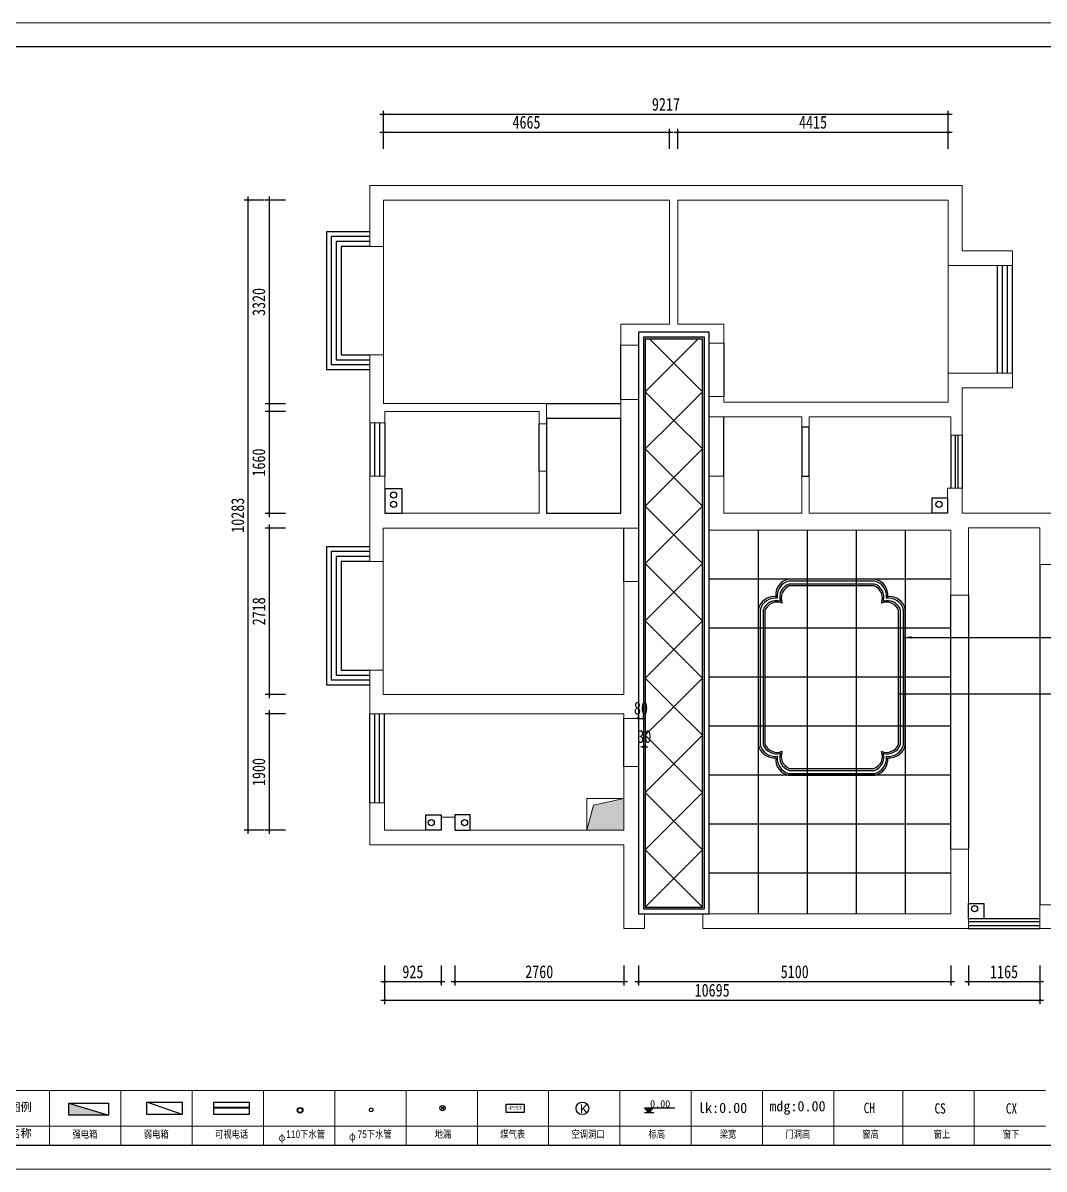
# Model space of a CAD drawing. Header units: millimetres. Extents: x 757294 to 891425, y -262592 to 287632.
# Drawn here: x 866395 to 883063, y -216741 to -198033 of the extents above; entities that cross this region are included whole.
import ezdxf

# ---------------------------------------------------------------- set-up
doc = ezdxf.new("R2010")
doc.units = ezdxf.units.MM
doc.header["$LTSCALE"] = 4
doc.layers.add('06-墙线', color=7, linetype='Continuous', lineweight=25)
doc.layers.add('家具外轮廓线', color=3, linetype='Continuous', lineweight=15)
for name, color, linetype in [('t', 3, 'Continuous'), ('T-MS-图框', 8, 'Continuous'), ('管道 灯具 开关 电线', 1, 'Continuous')]:
    doc.layers.add(name, color=color, linetype=linetype)
doc.styles.add('-宋体', font='', dxfattribs={"width": 0.8})
doc.styles.add('-黑体', font='simhei.ttf', dxfattribs={"width": 0.8})
doc.styles.add('300', font='', dxfattribs={"height": 300})
doc.styles.add('st', font='simhei.ttf', dxfattribs={"width": 0.8})
doc.styles.get("Standard").update_dxf_attribs({"font": 'txt', "bigfont": 'gbcbig.shx'})
doc.styles.add('锦华 字体', font='')
doc.styles.get('-宋体').set_extended_font_data('仿宋_GB2312')
doc.styles.get('300').set_extended_font_data('SimSun')
doc.styles.get('锦华 字体').set_extended_font_data('NSimSun')
doc.dimstyles.new('标注60', dxfattribs={"dimscale": 60, "dimtxt": 1.5, "dimasz": 1, "dimexe": 1, "dimexo": 3, "dimgap": 1, "dimtad": 1, "dimdec": 0, "dimdsep": 46, "dimtxsty": 'st', "dimcen": 2.5, "dimdle": 1, "dimclrd": 1, "dimclre": 1, "dimclrt": 3, "dimadec": 0, "dimazin": 0, "dimtfac": 1, "dimtdec": 0, "dimtix": 1, "dimtmove": 2, "dimatfit": 3, "dimfxl": 1, "dimtolj": 1, "dimtzin": 0, "dimarcsym": 0})
doc.dimstyles.new('立面尺寸标注', dxfattribs={"dimscale": 60, "dimtxt": 3.5, "dimasz": 0.7, "dimexe": 1, "dimexo": 0.5, "dimgap": 1, "dimtad": 1, "dimdec": 0, "dimdsep": 46, "dimtxsty": '-黑体', "dimblk": 'ARCHTICK', "dimcen": 2.5, "dimdle": 1, "dimclrd": 1, "dimclre": 1, "dimclrt": 3, "dimadec": 0, "dimazin": 0, "dimtfac": 1, "dimtdec": 0, "dimtix": 1, "dimtmove": 2, "dimatfit": 3, "dimfxl": 4.5, "dimfxlon": 1, "dimtolj": 1, "dimtzin": 0, "dimarcsym": 0})

# ---------------------------------------------------------------- blocks, each defined once
blk = doc.blocks.new('asdasda')
at = {"color": 1}
for p, q in [((171725, 19519), (205919, 19519)), ((205919, -4802), (171725, -4802))]:
    blk.add_line(p, q, dxfattribs=at)
at = {"layer": 'T-MS-图框', "color": 1}
blk.add_lwpolyline([(172725, 19019), (204919, 19019), (204919, -4302), (172725, -4302)], close=True, dxfattribs=at)
blk = doc.blocks.new('新123')
at = {"layer": '管道 灯具 开关 电线'}
blk.add_hatch(color=1, dxfattribs=at).paths.add_polyline_path([(-322704, -915784), (-323421, -915563), (-323421, -915784)])
at = {"layer": '管道 灯具 开关 电线', "color": 1}
for p, q in [((-323421, -915563), (-322704, -915563)), ((-323421, -915784), (-323421, -915563)), ((-323421, -915563), (-322704, -915784)), ((-322704, -915563), (-322704, -915784)), ((-322704, -915784), (-323421, -915784))]:
    blk.add_line(p, q, dxfattribs=at)
blk = doc.blocks.new('45y')
at = {"layer": '管道 灯具 开关 电线'}
blk.add_hatch(color=10, dxfattribs=at).paths.add_polyline_path([(412030, 294790), (411861, 294790), (411950, 294697)])
at = {"color": 3}
for p, q in [((398014, 295165), (420369, 295165)), ((399235, 295165), (399235, 294001)), ((400748, 295165), (400748, 294001)), ((402261, 295165), (402261, 294001)), ((403773, 295165), (403773, 294001)), ((405286, 295165), (405286, 294001)), ((406799, 295165), (406799, 294001)), ((408311, 295165), (408311, 294001)), ((409824, 295165), (409824, 294001)), ((411336, 295165), (411336, 294001)), ((411336, 295165), (411336, 294001)), ((412849, 295165), (412849, 294001)), ((414362, 295165), (414362, 294001)), ((415874, 295165), (415874, 294001)), ((417343, 294001), (417343, 295165)), ((418856, 294001), (418856, 295165)), ((398014, 294409), (420369, 294409))]:
    blk.add_line(p, q, dxfattribs=at)
at = {"layer": '管道 灯具 开关 电线', "color": 1}
for p, q in [((401295, 294920), (402045, 294920)), ((401295, 294660), (401295, 294920)), ((402045, 294920), (402045, 294660)), ((402719, 294920), (403469, 294920)), ((402719, 294660), (402719, 294920)), ((403469, 294810), (402719, 294810)), ((403469, 294790), (402719, 294790)), ((403469, 294920), (403469, 294660)), ((402045, 294660), (401295, 294660)), ((403469, 294660), (402719, 294660))]:
    blk.add_line(p, q, dxfattribs=at)
at = {"layer": '管道 灯具 开关 电线'}
for p, q in [((407533, 294834), (407611, 294756)), ((407533, 294756), (407611, 294834))]:
    blk.add_line(p, q, dxfattribs=at)
at = {"layer": '管道 灯具 开关 电线', "color": 10}
for p, q in [((412503, 294790), (411861, 294790)), ((411861, 294790), (411950, 294697)), ((411950, 294697), (412030, 294790)), ((412030, 294790), (411950, 294697)), ((412057, 294697), (411857, 294697))]:
    blk.add_line(p, q, dxfattribs=at)
at = {"layer": '管道 灯具 开关 电线', "color": 1}
blk.add_lwpolyline([(402045, 294660), (401295, 294920)], dxfattribs=at)
at = {"layer": '管道 灯具 开关 电线'}
blk.add_lwpolyline([(409307, 294880), (409307, 294701), (408925, 294701), (408925, 294880)], close=True, dxfattribs=at)
for centre, radius in [((404550, 294749), 59.4), ((404550, 294749), 48.6), ((406059, 294759), 39.4), ((407572, 294795), 55.5)]:
    blk.add_circle(centre, radius, dxfattribs=at)
blk.add_ellipse((410540, 294790), major_axis=(134, 1), ratio=1, start_param=-0.006335, end_param=6.27685, dxfattribs=at)
blk.add_blockref('asdasda', (225288, 298302))
at = {"layer": '管道 灯具 开关 电线', "xscale": 1.167898861458525, "yscale": 1.167898861458525, "zscale": 1.167898861463415}
blk.add_blockref('新123', (777368, 1364187), dxfattribs=at)
at = {"layer": 't', "color": 3, "char_height": 175.18, "width": 4575.3, "attachment_point": 1, "style": '锦华 字体'}
for s, insert in [('{\\fArial Unicode MS|b0|i0|c134|p0;图例}', (398378, 294904)), ('{\\fSimHei|b0|i0|c134|p49;名称}', (398378, 294345))]:
    blk.add_mtext(s, dxfattribs=dict(at, insert=insert))
at = {"layer": 't'}
for s, insert, char_height, width, attachment_point, style in [('{\\fArial Unicode MS|b0|i0|c134|p0;煤气管道}', (408968, 294834), 64.58, 348.24, 1, '-宋体'), ('{\\fArial Unicode MS|b0|i0|c134|p0;强电箱}', (399720, 294320), 157.11, 1335.31, 1, '-黑体'), ('{\\fArial Unicode MS|b0|i0|c134|p0;弱电箱}', (401233, 294320), 157.11, 1335.31, 1, '-黑体'), ('{\\fArial Unicode MS|b0|i0|c134|p0;可视电话}', (402746, 294320), 157.11, 1335.31, 1, '-黑体'), ('{\\fArial Unicode MS|b0|i0|c134|p0;110下水管}', (404258, 294320), 157.11, 1335.31, 1, '-黑体'), ('{\\fArial Unicode MS|b0|i0|c134|p0;75下水管}', (405771, 294320), 157.11, 1335.31, 1, '-黑体'), ('{\\fArial Unicode MS|b0|i0|c134|p0;地漏}', (407404, 294320), 157.11, 1335.31, 1, '-黑体'), ('{\\fArial Unicode MS|b0|i0|c134|p0;煤气表}', (408796, 294320), 157.11, 1335.31, 1, '-黑体'), ('{\\fArial Unicode MS|b0|i0|c134|p0;空调洞口}', (410309, 294320), 157.11, 1335.31, 1, '-黑体'), ('{\\fArial Unicode MS|b0|i0|c134|p0;标高}', (411942, 294320), 157.11, 1335.31, 1, '-黑体'), ('{\\fArial Unicode MS|b0|i0|c134|p0;梁宽}', (413454, 294320), 157.11, 1335.31, 1, '-黑体'), ('{\\fArial Unicode MS|b0|i0|c134|p0;门洞高}', (414846, 294320), 157.11, 1335.31, 1, '-黑体'), ('{\\fSimHei|b0|i0|c134|p49;窗高}', (416480, 294320), 157.11, 4575.3, 1, '-黑体'), ('{\\fSimHei|b0|i0|c134|p49;窗上}', (417992, 294320), 157.11, 4575.3, 1, '-黑体'), ('{\\fArial Unicode MS|b0|i0|c134|p0;窗下}', (419461, 294320), 157.11, 4575.3, 1, '-黑体'), ('{\\fSimSun|b0|i0|c134|p2;\\H1.083x;φ}', (404236, 294259), 157.11, 2735.34, 3, '-黑体'), ('{\\fSimSun|b0|i0|c134|p2;\\H1.083x;φ}', (405730, 294280), 157.11, 2735.34, 3, '-黑体')]:
    blk.add_mtext(s, dxfattribs=dict(at, insert=insert, char_height=char_height, width=width, attachment_point=attachment_point, style=style))
at = {"layer": '管道 灯具 开关 电线'}
blk.add_text('K', height=175, dxfattribs=at).set_placement((410490, 294694))
for s, height, style, p in [('0.00', 157.7, '300', (411977, 294806)), ('lk:0.00', 219.3, '-黑体', (412994, 294690)), ('mdg:0.00', 219.3, '-黑体', (414507, 294726))]:
    blk.add_text(s, height=height, dxfattribs=dict(at, style=style)).set_placement(p)
at = {"layer": '管道 灯具 开关 电线', "char_height": 219.3, "width": 1182.3, "attachment_point": 1, "style": '-黑体'}
for s, insert in [('CH', (416509, 294907)), ('CS', (418012, 294897)), ('CX', (419525, 294897))]:
    blk.add_mtext(s, dxfattribs=dict(at, insert=insert))
blk = doc.blocks.new('_ArchTick')
at = {"color": 0, "linetype": 'ByBlock', "const_width": 0.15}
blk.add_lwpolyline([(-0.5, -0.5), (0.5, 0.5)], dxfattribs=at)
blk = doc.blocks.new('*D308')
at = {"layer": 'Defpoints', "color": 0, "ltscale": 5}
for p in [(881828, -212621), (882993, -212621), (881828, -213687)]:
    blk.add_point(p, dxfattribs=at)
at = {"layer": '家具外轮廓线', "color": 1, "lineweight": -2, "ltscale": 5}
for p, q in [((881828, -213417), (881828, -213747)), ((882993, -213417), (882993, -213747)), ((883053, -213687), (881768, -213687))]:
    blk.add_line(p, q, dxfattribs=at)
at = {"layer": '家具外轮廓线', "color": 1, "lineweight": -2, "ltscale": 5, "xscale": 42, "yscale": 42, "zscale": 42, "rotation": 180}
blk.add_blockref('_ArchTick', (881828, -213687), dxfattribs=at)
at = {"layer": '家具外轮廓线', "color": 1, "lineweight": -2, "ltscale": 5, "xscale": 42, "yscale": 42, "zscale": 42}
blk.add_blockref('_ArchTick', (882993, -213687), dxfattribs=at)
at = {"layer": '家具外轮廓线', "color": 3, "ltscale": 5, "insert": (882410, -213522), "char_height": 210, "attachment_point": 5, "style": '-黑体'}
blk.add_mtext('\\A1;1165', dxfattribs=at)
blk = doc.blocks.new('*D309')
at = {"layer": 'Defpoints', "color": 0, "ltscale": 5}
for p in [(876443, -212576), (881543, -212576), (876443, -213687)]:
    blk.add_point(p, dxfattribs=at)
at = {"layer": '家具外轮廓线', "color": 1, "lineweight": -2, "ltscale": 5}
for p, q in [((876443, -213417), (876443, -213747)), ((881543, -213417), (881543, -213747)), ((881603, -213687), (876383, -213687))]:
    blk.add_line(p, q, dxfattribs=at)
at = {"layer": '家具外轮廓线', "color": 1, "lineweight": -2, "ltscale": 5, "xscale": 42, "yscale": 42, "zscale": 42, "rotation": 180}
blk.add_blockref('_ArchTick', (876443, -213687), dxfattribs=at)
at = {"layer": '家具外轮廓线', "color": 1, "lineweight": -2, "ltscale": 5, "xscale": 42, "yscale": 42, "zscale": 42}
blk.add_blockref('_ArchTick', (881543, -213687), dxfattribs=at)
at = {"layer": '家具外轮廓线', "color": 3, "ltscale": 5, "insert": (878993, -213521), "char_height": 210, "attachment_point": 5, "style": '-黑体'}
blk.add_mtext('\\A1;5100', dxfattribs=at)
blk = doc.blocks.new('*D310')
at = {"layer": 'Defpoints', "color": 0, "ltscale": 5}
for p in [(873443, -211211), (876203, -211211), (873443, -213687)]:
    blk.add_point(p, dxfattribs=at)
at = {"layer": '家具外轮廓线', "color": 1, "lineweight": -2, "ltscale": 5}
for p, q in [((873443, -213417), (873443, -213747)), ((876203, -213417), (876203, -213747)), ((876263, -213687), (873383, -213687))]:
    blk.add_line(p, q, dxfattribs=at)
at = {"layer": '家具外轮廓线', "color": 1, "lineweight": -2, "ltscale": 5, "xscale": 42, "yscale": 42, "zscale": 42, "rotation": 180}
blk.add_blockref('_ArchTick', (873443, -213687), dxfattribs=at)
at = {"layer": '家具外轮廓线', "color": 1, "lineweight": -2, "ltscale": 5, "xscale": 42, "yscale": 42, "zscale": 42}
blk.add_blockref('_ArchTick', (876203, -213687), dxfattribs=at)
at = {"layer": '家具外轮廓线', "color": 3, "ltscale": 5, "insert": (874823, -213521), "char_height": 210, "attachment_point": 5, "style": '-黑体'}
blk.add_mtext('\\A1;2760', dxfattribs=at)
blk = doc.blocks.new('*D311')
at = {"layer": 'Defpoints', "color": 0, "ltscale": 5}
for p in [(872298, -211211), (873223, -211211), (872298, -213687)]:
    blk.add_point(p, dxfattribs=at)
at = {"layer": '家具外轮廓线', "color": 1, "lineweight": -2, "ltscale": 5}
for p, q in [((872298, -213417), (872298, -213747)), ((873223, -213417), (873223, -213747)), ((873283, -213687), (872238, -213687))]:
    blk.add_line(p, q, dxfattribs=at)
at = {"layer": '家具外轮廓线', "color": 1, "lineweight": -2, "ltscale": 5, "xscale": 42, "yscale": 42, "zscale": 42, "rotation": 180}
blk.add_blockref('_ArchTick', (872298, -213687), dxfattribs=at)
at = {"layer": '家具外轮廓线', "color": 1, "lineweight": -2, "ltscale": 5, "xscale": 42, "yscale": 42, "zscale": 42}
blk.add_blockref('_ArchTick', (873223, -213687), dxfattribs=at)
at = {"layer": '家具外轮廓线', "color": 3, "ltscale": 5, "insert": (872760, -213522), "char_height": 210, "attachment_point": 5, "style": '-黑体'}
blk.add_mtext('\\A1;925', dxfattribs=at)
blk = doc.blocks.new('*D312')
at = {"layer": 'Defpoints', "color": 0, "ltscale": 5}
for p in [(872298, -211211), (882993, -212656), (872298, -213989)]:
    blk.add_point(p, dxfattribs=at)
at = {"layer": '家具外轮廓线', "color": 1, "lineweight": -2, "ltscale": 5}
for p, q in [((872298, -213719), (872298, -214049)), ((882993, -213719), (882993, -214049)), ((883053, -213989), (872238, -213989))]:
    blk.add_line(p, q, dxfattribs=at)
at = {"layer": '家具外轮廓线', "color": 1, "lineweight": -2, "ltscale": 5, "xscale": 42, "yscale": 42, "zscale": 42, "rotation": 180}
blk.add_blockref('_ArchTick', (872298, -213989), dxfattribs=at)
at = {"layer": '家具外轮廓线', "color": 1, "lineweight": -2, "ltscale": 5, "xscale": 42, "yscale": 42, "zscale": 42}
blk.add_blockref('_ArchTick', (882993, -213989), dxfattribs=at)
at = {"layer": '家具外轮廓线', "color": 3, "ltscale": 5, "insert": (877645, -213823), "char_height": 210, "attachment_point": 5, "style": '-黑体'}
blk.add_mtext('\\A1;10695', dxfattribs=at)
blk = doc.blocks.new('*D313')
at = {"layer": 'Defpoints', "color": 0, "ltscale": 5}
for p in [(881541, -204463), (884176, -204463), (881486, -206033)]:
    blk.add_point(p, dxfattribs=at)
at = {"layer": '家具外轮廓线', "color": 1, "lineweight": -2, "ltscale": 5}
for p, q in [((883906, -204463), (884236, -204463)), ((884176, -206093), (884176, -204403)), ((883906, -206033), (884236, -206033))]:
    blk.add_line(p, q, dxfattribs=at)
at = {"layer": '家具外轮廓线', "color": 1, "lineweight": -2, "ltscale": 5, "xscale": 42, "yscale": 42, "zscale": 42}
for p, rotation in [((884176, -204463), 90), ((884176, -206033), 270)]:
    blk.add_blockref('_ArchTick', p, dxfattribs=dict(at, rotation=rotation))
at = {"layer": '家具外轮廓线', "color": 3, "ltscale": 5, "insert": (884010, -205248), "char_height": 210, "attachment_point": 5, "rotation": 90, "style": '-黑体'}
blk.add_mtext('\\A1;1570', dxfattribs=at)
blk = doc.blocks.new('*D314')
at = {"layer": 'Defpoints', "color": 0, "ltscale": 5}
for p in [(881500, -200928), (884176, -200928), (881500, -204223)]:
    blk.add_point(p, dxfattribs=at)
at = {"layer": '家具外轮廓线', "color": 1, "lineweight": -2, "ltscale": 5}
for p, q in [((884176, -204283), (884176, -200868)), ((883906, -200928), (884236, -200928)), ((883906, -204223), (884236, -204223))]:
    blk.add_line(p, q, dxfattribs=at)
at = {"layer": '家具外轮廓线', "color": 1, "lineweight": -2, "ltscale": 5, "xscale": 42, "yscale": 42, "zscale": 42}
for p, rotation in [((884176, -200928), 90), ((884176, -204223), 270)]:
    blk.add_blockref('_ArchTick', p, dxfattribs=dict(at, rotation=rotation))
at = {"layer": '家具外轮廓线', "color": 3, "ltscale": 5, "insert": (884011, -202575), "char_height": 210, "attachment_point": 5, "rotation": 90, "style": '-黑体'}
blk.add_mtext('\\A1;3295', dxfattribs=at)
blk = doc.blocks.new('*D305')
at = {"layer": 'Defpoints', "color": 0, "ltscale": 5}
for p in [(881500, -200928), (884515, -200928), (882993, -212656)]:
    blk.add_point(p, dxfattribs=at)
at = {"layer": '家具外轮廓线', "color": 1, "lineweight": -2, "ltscale": 5}
for p, q in [((884515, -212716), (884515, -200868)), ((884245, -200928), (884575, -200928)), ((884245, -212656), (884575, -212656))]:
    blk.add_line(p, q, dxfattribs=at)
at = {"layer": '家具外轮廓线', "color": 1, "lineweight": -2, "ltscale": 5, "xscale": 42, "yscale": 42, "zscale": 42}
for p, rotation in [((884515, -200928), 90), ((884515, -212656), 270)]:
    blk.add_blockref('_ArchTick', p, dxfattribs=dict(at, rotation=rotation))
at = {"layer": '家具外轮廓线', "color": 3, "ltscale": 5, "insert": (884350, -206792), "char_height": 210, "attachment_point": 5, "rotation": 90, "style": '-黑体'}
blk.add_mtext('\\A1;11728', dxfattribs=at)
blk = doc.blocks.new('*D315')
at = {"layer": 'Defpoints', "color": 0, "ltscale": 5}
for p in [(877085, -199820), (877085, -200928), (881500, -200928)]:
    blk.add_point(p, dxfattribs=at)
at = {"layer": '家具外轮廓线', "color": 1, "lineweight": -2, "ltscale": 5}
for p, q in [((877085, -200090), (877085, -199760)), ((881500, -200090), (881500, -199760)), ((881560, -199820), (877025, -199820))]:
    blk.add_line(p, q, dxfattribs=at)
at = {"layer": '家具外轮廓线', "color": 1, "lineweight": -2, "ltscale": 5, "xscale": 42, "yscale": 42, "zscale": 42, "rotation": 180}
blk.add_blockref('_ArchTick', (877085, -199820), dxfattribs=at)
at = {"layer": '家具外轮廓线', "color": 1, "lineweight": -2, "ltscale": 5, "xscale": 42, "yscale": 42, "zscale": 42}
blk.add_blockref('_ArchTick', (881500, -199820), dxfattribs=at)
at = {"layer": '家具外轮廓线', "color": 3, "ltscale": 5, "insert": (879292, -199655), "char_height": 210, "attachment_point": 5, "style": '-黑体'}
blk.add_mtext('\\A1;4415', dxfattribs=at)
blk = doc.blocks.new('*D316')
at = {"layer": 'Defpoints', "color": 0, "ltscale": 5}
for p in [(872283, -199820), (872283, -200928), (876948, -200928)]:
    blk.add_point(p, dxfattribs=at)
at = {"layer": '家具外轮廓线', "color": 1, "lineweight": -2, "ltscale": 5}
for p, q in [((872283, -200090), (872283, -199760)), ((876948, -200090), (876948, -199760)), ((877008, -199820), (872223, -199820))]:
    blk.add_line(p, q, dxfattribs=at)
at = {"layer": '家具外轮廓线', "color": 1, "lineweight": -2, "ltscale": 5, "xscale": 42, "yscale": 42, "zscale": 42, "rotation": 180}
blk.add_blockref('_ArchTick', (872283, -199820), dxfattribs=at)
at = {"layer": '家具外轮廓线', "color": 1, "lineweight": -2, "ltscale": 5, "xscale": 42, "yscale": 42, "zscale": 42}
blk.add_blockref('_ArchTick', (876948, -199820), dxfattribs=at)
at = {"layer": '家具外轮廓线', "color": 3, "ltscale": 5, "insert": (874615, -199655), "char_height": 210, "attachment_point": 5, "style": '-黑体'}
blk.add_mtext('\\A1;4665', dxfattribs=at)
blk = doc.blocks.new('*D306')
at = {"layer": 'Defpoints', "color": 0, "ltscale": 5}
for p in [(872283, -199528), (872283, -200928), (881500, -200928)]:
    blk.add_point(p, dxfattribs=at)
at = {"layer": '家具外轮廓线', "color": 1, "lineweight": -2, "ltscale": 5}
for p, q in [((881560, -199528), (872223, -199528)), ((872283, -199798), (872283, -199468)), ((881500, -199798), (881500, -199468))]:
    blk.add_line(p, q, dxfattribs=at)
at = {"layer": '家具外轮廓线', "color": 1, "lineweight": -2, "ltscale": 5, "xscale": 42, "yscale": 42, "zscale": 42, "rotation": 180}
blk.add_blockref('_ArchTick', (872283, -199528), dxfattribs=at)
at = {"layer": '家具外轮廓线', "color": 1, "lineweight": -2, "ltscale": 5, "xscale": 42, "yscale": 42, "zscale": 42}
blk.add_blockref('_ArchTick', (881500, -199528), dxfattribs=at)
at = {"layer": '家具外轮廓线', "color": 3, "ltscale": 5, "insert": (876891, -199363), "char_height": 210, "attachment_point": 5, "style": '-黑体'}
blk.add_mtext('\\A1;9217', dxfattribs=at)
blk = doc.blocks.new('*D317')
at = {"layer": 'Defpoints', "color": 0, "ltscale": 5}
for p in [(872283, -200928), (870412, -204248), (872283, -204248)]:
    blk.add_point(p, dxfattribs=at)
at = {"layer": '家具外轮廓线', "color": 1, "lineweight": -2, "ltscale": 5}
for p, q in [((870412, -200868), (870412, -204308)), ((870682, -200928), (870352, -200928)), ((870682, -204248), (870352, -204248))]:
    blk.add_line(p, q, dxfattribs=at)
at = {"layer": '家具外轮廓线', "color": 1, "lineweight": -2, "ltscale": 5, "xscale": 42, "yscale": 42, "zscale": 42}
for p, rotation in [((870412, -200928), 90), ((870412, -204248), 270)]:
    blk.add_blockref('_ArchTick', p, dxfattribs=dict(at, rotation=rotation))
at = {"layer": '家具外轮廓线', "color": 3, "ltscale": 5, "insert": (870246, -202588), "char_height": 210, "attachment_point": 5, "rotation": 90, "style": '-黑体'}
blk.add_mtext('\\A1;3320', dxfattribs=at)
blk = doc.blocks.new('*D318')
at = {"layer": 'Defpoints', "color": 0, "ltscale": 5}
for p in [(872303, -204378), (870412, -206038), (872303, -206038)]:
    blk.add_point(p, dxfattribs=at)
at = {"layer": '家具外轮廓线', "color": 1, "lineweight": -2, "ltscale": 5}
for p, q in [((870682, -204378), (870352, -204378)), ((870412, -204318), (870412, -206098)), ((870682, -206038), (870352, -206038))]:
    blk.add_line(p, q, dxfattribs=at)
at = {"layer": '家具外轮廓线', "color": 1, "lineweight": -2, "ltscale": 5, "xscale": 42, "yscale": 42, "zscale": 42}
for p, rotation in [((870412, -204378), 90), ((870412, -206038), 270)]:
    blk.add_blockref('_ArchTick', p, dxfattribs=dict(at, rotation=rotation))
at = {"layer": '家具外轮廓线', "color": 3, "ltscale": 5, "insert": (870246, -205208), "char_height": 210, "attachment_point": 5, "rotation": 90, "style": '-黑体'}
blk.add_mtext('\\A1;1660', dxfattribs=at)
blk = doc.blocks.new('*D319')
at = {"layer": 'Defpoints', "color": 0, "ltscale": 5}
for p in [(872273, -206278), (870412, -208996), (872273, -208996)]:
    blk.add_point(p, dxfattribs=at)
at = {"layer": '家具外轮廓线', "color": 1, "lineweight": -2, "ltscale": 5}
for p, q in [((870682, -206278), (870352, -206278)), ((870412, -206218), (870412, -209056)), ((870682, -208996), (870352, -208996))]:
    blk.add_line(p, q, dxfattribs=at)
at = {"layer": '家具外轮廓线', "color": 1, "lineweight": -2, "ltscale": 5, "xscale": 42, "yscale": 42, "zscale": 42}
for p, rotation in [((870412, -206278), 90), ((870412, -208996), 270)]:
    blk.add_blockref('_ArchTick', p, dxfattribs=dict(at, rotation=rotation))
at = {"layer": '家具外轮廓线', "color": 3, "ltscale": 5, "insert": (870247, -207637), "char_height": 210, "attachment_point": 5, "rotation": 90, "style": '-黑体'}
blk.add_mtext('\\A1;2718', dxfattribs=at)
blk = doc.blocks.new('*D320')
at = {"layer": 'Defpoints', "color": 0, "ltscale": 5}
for p in [(872298, -209311), (870412, -211211), (872298, -211211)]:
    blk.add_point(p, dxfattribs=at)
at = {"layer": '家具外轮廓线', "color": 1, "lineweight": -2, "ltscale": 5}
for p, q in [((870682, -209311), (870352, -209311)), ((870412, -209251), (870412, -211271)), ((870682, -211211), (870352, -211211))]:
    blk.add_line(p, q, dxfattribs=at)
at = {"layer": '家具外轮廓线', "color": 1, "lineweight": -2, "ltscale": 5, "xscale": 42, "yscale": 42, "zscale": 42}
for p, rotation in [((870412, -209311), 90), ((870412, -211211), 270)]:
    blk.add_blockref('_ArchTick', p, dxfattribs=dict(at, rotation=rotation))
at = {"layer": '家具外轮廓线', "color": 3, "ltscale": 5, "insert": (870246, -210261), "char_height": 210, "attachment_point": 5, "rotation": 90, "style": '-黑体'}
blk.add_mtext('\\A1;1900', dxfattribs=at)
blk = doc.blocks.new('*D307')
at = {"layer": 'Defpoints', "color": 0, "ltscale": 5}
for p in [(872283, -200928), (870069, -211211), (872298, -211211)]:
    blk.add_point(p, dxfattribs=at)
at = {"layer": '家具外轮廓线', "color": 1, "lineweight": -2, "ltscale": 5}
for p, q in [((870069, -200868), (870069, -211271)), ((870339, -200928), (870009, -200928)), ((870339, -211211), (870009, -211211))]:
    blk.add_line(p, q, dxfattribs=at)
at = {"layer": '家具外轮廓线', "color": 1, "lineweight": -2, "ltscale": 5, "xscale": 42, "yscale": 42, "zscale": 42}
for p, rotation in [((870069, -200928), 90), ((870069, -211211), 270)]:
    blk.add_blockref('_ArchTick', p, dxfattribs=dict(at, rotation=rotation))
at = {"layer": '家具外轮廓线', "color": 3, "ltscale": 5, "insert": (869902, -206069), "char_height": 210, "attachment_point": 5, "rotation": 90, "style": '-黑体'}
blk.add_mtext('\\A1;10283', dxfattribs=at)
blk = doc.blocks.new('*D321')
at = {"layer": 'Defpoints', "color": 0, "ltscale": 5}
for p in [(881543, -206313), (881543, -212576), (884176, -212576)]:
    blk.add_point(p, dxfattribs=at)
at = {"layer": '家具外轮廓线', "color": 1, "lineweight": -2, "ltscale": 5}
for p, q in [((883906, -206313), (884236, -206313)), ((884176, -206253), (884176, -212636)), ((883906, -212576), (884236, -212576))]:
    blk.add_line(p, q, dxfattribs=at)
at = {"layer": '家具外轮廓线', "color": 1, "lineweight": -2, "ltscale": 5, "xscale": 42, "yscale": 42, "zscale": 42}
for p, rotation in [((884176, -206313), 90), ((884176, -212576), 270)]:
    blk.add_blockref('_ArchTick', p, dxfattribs=dict(at, rotation=rotation))
at = {"layer": '家具外轮廓线', "color": 3, "ltscale": 5, "insert": (884011, -209444), "char_height": 210, "attachment_point": 5, "rotation": 90, "style": '-黑体'}
blk.add_mtext('\\A1;6263', dxfattribs=at)
blk = doc.blocks.new('*D322')
at = {"layer": 'Defpoints', "color": 0, "ltscale": 5}
for p in [(876443, -209386), (876523, -209386), (876523, -209386)]:
    blk.add_point(p, dxfattribs=at)
at = {"layer": '家具外轮廓线', "color": 1, "lineweight": -2, "ltscale": 5}
for p, q in [((876443, -209386), (876443, -209326)), ((876523, -209386), (876523, -209326)), ((876443, -209386), (876401, -209386)), ((876443, -209386), (876523, -209386)), ((876523, -209386), (876565, -209386))]:
    blk.add_line(p, q, dxfattribs=at)
at = {"layer": '家具外轮廓线', "color": 1, "lineweight": -2, "ltscale": 5, "xscale": 42, "yscale": 42, "zscale": 42}
blk.add_blockref('_ArchTick', (876443, -209386), dxfattribs=at)
at = {"layer": '家具外轮廓线', "color": 1, "lineweight": -2, "ltscale": 5, "xscale": 42, "yscale": 42, "zscale": 42, "rotation": 180}
blk.add_blockref('_ArchTick', (876523, -209386), dxfattribs=at)
at = {"layer": '家具外轮廓线', "color": 3, "ltscale": 5, "insert": (876483, -209219), "char_height": 210, "attachment_point": 5, "style": '-黑体'}
blk.add_mtext('\\A1;80', dxfattribs=at)
blk = doc.blocks.new('*D323')
at = {"layer": 'Defpoints', "color": 0, "ltscale": 5}
for p in [(876523, -209684), (876553, -209661), (876553, -209848)]:
    blk.add_point(p, dxfattribs=at)
at = {"layer": '家具外轮廓线', "color": 1, "lineweight": -2, "ltscale": 5}
for p, q in [((876523, -209714), (876523, -209908)), ((876553, -209691), (876553, -209908)), ((876523, -209848), (876481, -209848)), ((876523, -209848), (876553, -209848)), ((876553, -209848), (876595, -209848))]:
    blk.add_line(p, q, dxfattribs=at)
at = {"layer": '家具外轮廓线', "color": 1, "lineweight": -2, "ltscale": 5, "xscale": 42, "yscale": 42, "zscale": 42}
blk.add_blockref('_ArchTick', (876523, -209848), dxfattribs=at)
at = {"layer": '家具外轮廓线', "color": 1, "lineweight": -2, "ltscale": 5, "xscale": 42, "yscale": 42, "zscale": 42, "rotation": 180}
blk.add_blockref('_ArchTick', (876553, -209848), dxfattribs=at)
at = {"layer": '家具外轮廓线', "color": 3, "ltscale": 5, "insert": (876538, -209682), "char_height": 210, "attachment_point": 5, "style": '-黑体'}
blk.add_mtext('\\A1;30', dxfattribs=at)
blk = doc.blocks.new('xxcfdhdhtr')
at = {"layer": '06-墙线', "color": 251, "ltscale": 5}
for points in [[(895956, -207113), (894544, -207113)], [(895953, -207143), (894547, -207143)], [(895947, -207193), (894553, -207193)], [(895943, -207223), (894557, -207223)], [(894050, -207606), (894050, -209819)], [(894080, -207609), (894080, -209815)], [(894130, -207616), (894130, -209809)], [(894160, -207620), (894160, -209805)], [(896340, -209805), (896340, -207620)], [(896370, -209809), (896370, -207616)], [(896420, -209815), (896420, -207610)], [(896450, -209819), (896450, -207606)], [(894553, -210233), (895947, -210233)], [(894557, -210203), (895943, -210203)], [(894544, -210313), (895956, -210313)], [(894547, -210283), (895953, -210283)]]:
    blk.add_lwpolyline(points, dxfattribs=at)
for centre, radius, start, end in [((894598, -207371), 264, 101.8553, 186.0436), ((894612, -207389), 255, 104.7986, 187.5366), ((894626, -207406), 226, 108.9085, 197.3627), ((894635, -207420), 212, 111.6146, 202.8077), ((895865, -207420), 212, 337.1923, 68.3854), ((895874, -207406), 226, 342.6373, 71.0915), ((895888, -207389), 255, 352.4634, 75.2014), ((895902, -207371), 264, 353.9564, 78.1447), ((894308, -207661), 264, 83.9564, 168.1447), ((894327, -207675), 255, 82.499, 165.4651), ((894344, -207689), 226, 72.6373, 161.8074), ((896157, -207689), 226, 18.1926, 107.3627), ((896174, -207675), 255, 14.5349, 97.501), ((896192, -207661), 264, 11.8553, 96.0436), ((894357, -207698), 212, 67.1923, 159.3082), ((896143, -207698), 212, 20.6918, 112.8077), ((894308, -209764), 264, 191.8553, 276.0436), ((894327, -209750), 255, 194.8333, 277.501), ((894344, -209736), 226, 198.9085, 287.3627), ((894357, -209727), 212, 201.6146, 292.8077), ((896143, -209727), 212, 247.1923, 338.3854), ((896157, -209736), 226, 252.6373, 341.0915), ((896174, -209750), 255, 262.499, 345.1667), ((896192, -209764), 264, 263.9564, 348.1447), ((894598, -210054), 264, 173.9564, 258.1447), ((894612, -210036), 255, 172.4634, 255.2014), ((894626, -210019), 226, 162.6373, 251.0915), ((894635, -210005), 212, 157.1923, 248.3854), ((895865, -210005), 212, 291.6146, 22.8077), ((895874, -210019), 226, 288.9085, 17.3627), ((895888, -210036), 255, 284.7986, 7.5366), ((895902, -210054), 264, 281.8553, 6.0436)]:
    blk.add_arc(centre, radius, start, end, dxfattribs=at)

msp = doc.modelspace()

# ---------------------------------------------------------------- hatches: boundary and pattern name
h = msp.add_hatch()
h.set_pattern_fill('ANGLE', color=1, style=0)
h.set_pattern_definition([(0, (876202.864, -211210.527), (0, 6.985), [5.08, -1.905]), (90, (876202.864, -211210.527), (-6.985, 4e-16), [5.08, -1.905])])
h.paths.add_polyline_path([(876202.9, -210690.5), (875711.1, -210802.6), (875597.9, -211210.5), (876202.9, -211210.5)])
at = {"layer": '06-墙线', "ltscale": 5}
h = msp.add_hatch(dxfattribs=at)
h.set_pattern_fill('ANGLE', color=251, style=0)
h.set_pattern_definition([(0, (876522.864, -203162.527), (0, 6.985), [5.08, -1.905]), (90, (876522.864, -203162.527), (-6.985, 4e-16), [5.08, -1.905])])
h.paths.add_polyline_path([(877517.9, -203162.5), (876522.9, -203162.5), (876522.9, -212495.5), (877517.9, -212495.5)])
h.paths.add_polyline_path([(877487.9, -212465.5), (876552.9, -212465.5), (876552.9, -203192.5), (877487.9, -203192.5)], flags=16)

# ---------------------------------------------------------------- linework, layer by layer
at = {"color": 1}
for p, q in [((872057.9, -201440.5), (871347.9, -201440.5)), ((871347.9, -201440.5), (871347.9, -203690.5)), ((872057.9, -201520.5), (871427.9, -201520.5)), ((871427.9, -201520.5), (871427.9, -203610.5)), ((872057.9, -201600.5), (871507.9, -201600.5)), ((871507.9, -201600.5), (871507.9, -203530.5)), ((872057.9, -201680.5), (871587.9, -201680.5)), ((871587.9, -201680.5), (871587.9, -203450.5)), ((882304.9, -203747.5), (882304.9, -201992.5)), ((882384.9, -203747.5), (882384.9, -201992.5)), ((882464.9, -203747.5), (882464.9, -201992.5)), ((882544.9, -203747.5), (882544.9, -201992.5)), ((871507.9, -203530.5), (872057.9, -203530.5)), ((871587.9, -203450.5), (872057.9, -203450.5)), ((871347.9, -203690.5), (872057.9, -203690.5)), ((871427.9, -203610.5), (872057.9, -203610.5)), ((872057.9, -204562.5), (872057.9, -205432.5)), ((872137.9, -205432.5), (872137.9, -204562.5)), ((872222.9, -205432.5), (872222.9, -204562.5)), ((872302.9, -204562.5), (872302.9, -205432.5)), ((881540.9, -204764.5), (881540.9, -205624.5)), ((881610.9, -204764.5), (881610.9, -205624.5)), ((881655.9, -204764.5), (881655.9, -205624.5)), ((881725.9, -204764.5), (881725.9, -205624.5)), ((872057.9, -206582.5), (871347.9, -206582.5)), ((871347.9, -206582.5), (871347.9, -208837.5)), ((872057.9, -206662.5), (871427.9, -206662.5)), ((871427.9, -206662.5), (871427.9, -208757.5)), ((872057.9, -206742.5), (871507.9, -206742.5)), ((871507.9, -206742.5), (871507.9, -208677.5)), ((872057.9, -206822.5), (871587.9, -206822.5)), ((871587.9, -206822.5), (871587.9, -208597.5)), ((882992.9, -206870.5), (882992.9, -212425.5)), ((871427.9, -208757.5), (872057.9, -208757.5)), ((871507.9, -208677.5), (872057.9, -208677.5)), ((871587.9, -208597.5), (872057.9, -208597.5)), ((871347.9, -208837.5), (872057.9, -208837.5)), ((872057.9, -210760.5), (872057.9, -209310.5)), ((872137.9, -210760.5), (872137.9, -209310.5)), ((872217.9, -210760.5), (872217.9, -209310.5)), ((872297.9, -210760.5), (872297.9, -209310.5)), ((882992.9, -212655.5), (881827.9, -212655.5)), ((882992.9, -212705.5), (881827.9, -212705.5)), ((881827.9, -212765.5), (882992.9, -212765.5)), ((881827.9, -212815.5), (882992.9, -212815.5))]:
    msp.add_line(p, q, dxfattribs=at)
for points in [[(872302.9, -206037.5), (872582.9, -206037.5), (872582.9, -205637.5), (872302.9, -205637.5)], [(881485.9, -206032.5), (881235.9, -206032.5), (881235.9, -205782.5), (881485.9, -205782.5)], [(873222.9, -211210.5), (872972.9, -211210.5), (872972.9, -210960.5), (873222.9, -210960.5)], [(873442.9, -211210.5), (873692.9, -211210.5), (873692.9, -210960.5), (873442.9, -210960.5)], [(882077.9, -212655.5), (881827.9, -212655.5), (881827.9, -212405.5), (882077.9, -212405.5)]]:
    msp.add_lwpolyline(points, close=True, dxfattribs=at)
at = {"layer": '06-墙线', "color": 251, "ltscale": 5}
for p, q in [((876152.9, -204177.5), (876152.9, -203292.5)), ((877837.9, -203262.5), (877837.9, -204132.5)), ((874942.9, -204247.5), (876152.9, -204247.5)), ((877837.9, -205432.5), (877837.9, -204462.5)), ((874822.9, -205347.5), (874822.9, -204577.5)), ((876202.9, -207152.5), (876202.9, -206277.5)), ((878397.9, -206312.5), (878397.9, -212575.5)), ((879197.9, -206312.5), (879197.9, -212575.5)), ((879997.9, -206312.5), (879997.9, -212575.5)), ((880797.9, -206312.5), (880797.9, -212575.5)), ((881542.9, -207112.5), (877597.9, -207112.5)), ((881542.9, -211520.5), (881542.9, -207375.5)), ((881827.9, -207375.5), (881827.9, -211520.5)), ((881542.9, -207912.5), (877597.9, -207912.5)), ((881542.9, -208712.5), (877597.9, -208712.5)), ((876202.9, -210170.5), (876202.9, -209385.5)), ((881542.9, -209512.5), (877597.9, -209512.5)), ((881542.9, -210312.5), (877597.9, -210312.5)), ((881542.9, -211112.5), (877597.9, -211112.5)), ((881542.9, -211912.5), (877597.9, -211912.5))]:
    msp.add_line(p, q, dxfattribs=at)
for points in [[(876442.9, -212575.5), (877597.9, -212575.5), (877597.9, -203082.5), (876442.9, -203082.5)], [(876522.9, -212495.5), (877517.9, -212495.5), (877517.9, -203162.5), (876522.9, -203162.5)], [(876552.9, -212465.5), (877487.9, -212465.5), (877487.9, -203192.5), (876552.9, -203192.5)], [(876553.1, -204052.4), (877020.5, -203585), (877487.9, -204052.4), (877020.5, -204519.8)], [(874942.9, -206037.5), (876152.9, -206037.5), (876152.9, -204487.5), (874942.9, -204487.5)], [(876553.1, -204987.2), (877020.5, -204519.8), (877487.9, -204987.2), (877020.5, -205454.6)], [(879107.9, -205432.5), (879227.9, -205432.5), (879227.9, -204632.5), (879107.9, -204632.5)], [(876553.1, -205922), (877020.5, -205454.6), (877487.9, -205922), (877020.5, -206389.4)], [(876553.1, -206856.8), (877020.5, -206389.4), (877487.9, -206856.8), (877020.5, -207324.2)], [(876553.1, -207791.6), (877020.5, -207324.2), (877487.9, -207791.6), (877020.5, -208258.9)], [(876553.1, -208726.3), (877020.5, -208258.9), (877487.9, -208726.3), (877020.5, -209193.7)], [(876553.1, -209661.1), (877020.5, -209193.7), (877487.9, -209661.1), (877020.5, -210128.5)], [(876553.1, -210595.9), (877020.5, -210128.5), (877487.9, -210595.9), (877020.5, -211063.3)], [(876553.1, -211530.7), (877020.5, -211063.3), (877487.9, -211530.7), (877020.5, -211998.1)]]:
    msp.add_lwpolyline(points, close=True, dxfattribs=at)
for points in [[(877412.9, -203192.5), (877020.5, -203585), (876628, -203192.5)], [(876553.1, -212465.5), (877020.5, -211998.1), (877487.9, -212465.5)]]:
    msp.add_lwpolyline(points, dxfattribs=at)
at = {"layer": '家具外轮廓线', "color": 7, "ltscale": 5}
for p, q in [((872057.9, -201680.5), (872057.9, -200687.5)), ((872057.9, -200687.5), (881725.9, -200687.5)), ((881725.9, -201752.5), (881725.9, -200687.5)), ((872282.9, -204247.5), (872282.9, -200927.5)), ((872282.9, -200927.5), (876947.9, -200927.5)), ((876947.9, -200927.5), (876947.9, -202949.5)), ((877084.9, -202949.5), (877084.9, -200927.5)), ((877084.9, -200927.5), (881499.9, -200927.5)), ((881499.9, -204222.5), (881499.9, -200927.5)), ((872282.9, -201680.5), (872057.9, -201680.5)), ((882544.9, -201752.5), (881725.9, -201752.5)), ((882544.9, -201992.5), (882544.9, -201752.5)), ((882544.9, -201992.5), (881499.9, -201992.5)), ((876152.9, -203292.5), (876152.9, -202949.5)), ((876152.9, -202949.5), (876947.9, -202949.5)), ((877084.9, -202949.5), (877837.9, -202949.5)), ((877837.9, -203262.5), (877837.9, -202949.5)), ((877597.9, -203082.5), (876442.9, -203082.5)), ((876442.9, -203082.5), (876442.9, -203292.5)), ((877597.9, -203262.5), (877597.9, -203082.5)), ((876442.9, -203292.5), (876152.9, -203292.5)), ((877597.9, -203262.5), (877837.9, -203262.5)), ((872057.9, -204562.5), (872057.9, -203450.5)), ((872282.9, -203450.5), (872057.9, -203450.5)), ((882544.9, -203747.5), (881499.9, -203747.5)), ((882544.9, -203747.5), (882544.9, -203987.5)), ((881725.9, -204764.5), (881725.9, -203987.5)), ((882544.9, -203987.5), (881725.9, -203987.5)), ((874942.9, -204247.5), (872282.9, -204247.5)), ((874942.9, -204577.5), (874942.9, -204247.5)), ((876442.9, -204177.5), (876152.9, -204177.5)), ((876152.9, -204177.5), (876152.9, -206037.5)), ((876442.9, -204177.5), (876442.9, -206277.5)), ((877597.9, -204462.5), (877597.9, -204132.5)), ((877597.9, -204132.5), (877837.9, -204132.5)), ((877837.9, -204132.5), (877837.9, -204222.5)), ((877837.9, -204222.5), (881499.9, -204222.5)), ((874822.9, -204377.5), (872302.9, -204377.5)), ((872302.9, -204562.5), (872302.9, -204377.5)), ((874822.9, -204577.5), (874822.9, -204377.5)), ((877597.9, -204462.5), (879107.9, -204462.5)), ((879107.9, -204462.5), (879107.9, -204632.5)), ((879227.9, -204462.5), (881540.9, -204462.5)), ((879227.9, -204632.5), (879227.9, -204462.5)), ((881540.9, -204764.5), (881540.9, -204462.5)), ((872302.9, -204562.5), (872057.9, -204562.5)), ((874942.9, -204577.5), (874822.9, -204577.5)), ((879227.9, -204632.5), (879107.9, -204632.5)), ((881540.9, -204764.5), (881725.9, -204764.5)), ((874942.9, -205347.5), (874822.9, -205347.5)), ((874822.9, -205347.5), (874822.9, -206037.5)), ((874942.9, -206037.5), (874942.9, -205347.5)), ((872057.9, -206822.5), (872057.9, -205432.5)), ((872302.9, -205432.5), (872057.9, -205432.5)), ((872302.9, -206037.5), (872302.9, -205432.5)), ((877597.9, -206312.5), (877597.9, -205432.5)), ((877597.9, -205432.5), (877837.9, -205432.5)), ((877837.9, -205432.5), (877837.9, -206032.5)), ((879107.9, -205432.5), (879107.9, -206032.5)), ((879107.9, -205432.5), (879227.9, -205432.5)), ((879227.9, -205432.5), (879227.9, -206032.5)), ((881485.9, -206032.5), (881485.9, -205624.5)), ((881485.9, -205624.5), (881540.9, -205624.5)), ((881540.9, -205624.5), (881725.9, -205624.5)), ((881725.9, -206035.5), (881725.9, -205624.5)), ((874822.9, -206037.5), (872302.9, -206037.5)), ((876152.9, -206037.5), (874942.9, -206037.5)), ((877837.9, -206032.5), (879107.9, -206032.5)), ((879227.9, -206032.5), (881485.9, -206032.5)), ((881725.9, -206035.5), (883232.9, -206035.5)), ((876442.9, -206277.5), (872272.9, -206277.5)), ((872272.9, -206277.5), (872272.9, -208995.5)), ((881542.9, -206312.5), (877597.9, -206312.5)), ((881542.9, -207375.5), (881542.9, -206312.5)), ((881827.9, -207375.5), (881827.9, -206275.5)), ((881827.9, -206275.5), (882992.9, -206275.5)), ((882992.9, -206275.5), (882992.9, -206870.5)), ((872272.9, -206822.5), (872057.9, -206822.5)), ((882992.9, -206870.5), (883232.9, -206870.5)), ((876442.9, -207152.5), (876202.9, -207152.5)), ((876202.9, -207152.5), (876202.9, -208995.5)), ((876442.9, -209385.5), (876442.9, -207152.5)), ((881827.9, -207375.5), (881542.9, -207375.5)), ((872057.9, -209310.5), (872057.9, -208597.5)), ((872272.9, -208597.5), (872057.9, -208597.5)), ((876202.9, -208995.5), (872272.9, -208995.5)), ((872297.9, -209310.5), (872057.9, -209310.5)), ((872297.9, -209310.5), (876202.9, -209310.5)), ((876202.9, -209385.5), (876202.9, -209310.5)), ((876442.9, -209385.5), (876202.9, -209385.5)), ((876442.9, -210170.5), (876202.9, -210170.5)), ((876202.9, -210170.5), (876202.9, -210690.5)), ((876442.9, -212575.5), (876442.9, -210170.5)), ((872057.9, -211450.5), (872057.9, -210760.5)), ((872297.9, -210760.5), (872057.9, -210760.5)), ((872297.9, -211210.5), (872297.9, -210760.5)), ((875597.9, -211210.5), (875711.1, -210802.6)), ((875711.1, -210802.6), (876202.9, -210690.5)), ((873442.9, -210995.5), (873222.9, -210995.5)), ((873222.9, -210995.5), (873222.9, -211210.5)), ((873442.9, -211210.5), (873442.9, -210995.5)), ((873222.9, -211210.5), (872297.9, -211210.5)), ((875597.9, -211210.5), (873442.9, -211210.5)), ((876202.9, -211450.5), (872057.9, -211450.5)), ((876202.9, -212815.5), (876202.9, -211450.5)), ((881542.9, -212575.5), (881542.9, -211520.5)), ((881542.9, -211520.5), (881827.9, -211520.5)), ((881827.9, -212815.5), (881827.9, -211520.5)), ((882992.9, -212425.5), (883232.9, -212425.5)), ((882992.9, -212425.5), (882992.9, -212815.5)), ((876542.9, -212575.5), (876442.9, -212575.5)), ((876542.9, -212575.5), (876542.9, -212815.5)), ((877492.9, -212575.5), (881542.9, -212575.5)), ((877492.9, -212575.5), (877492.9, -212815.5)), ((876542.9, -212815.5), (876202.9, -212815.5)), ((877492.9, -212815.5), (881827.9, -212815.5)), ((882992.9, -212815.5), (883232.9, -212815.5))]:
    msp.add_line(p, q, dxfattribs=at)
msp.add_lwpolyline([(875597.9, -211210.5), (876202.9, -211210.5), (876202.9, -210690.5), (875597.9, -210690.5)], close=True, dxfattribs=at)
at = {"layer": '管道 灯具 开关 电线', "color": 1, "ltscale": 5}
for centre in [(872444.5, -205737.9), (872444.5, -205890.5), (881347.5, -205890.5), (873059.5, -211086.9), (873603.8, -211086.9), (881928.6, -212490.4)]:
    msp.add_circle(centre, 50, dxfattribs=at)

# ---------------------------------------------------------------- block references
at = {"layer": '家具外轮廓线', "color": 0, "xscale": 0.7692307692486793, "yscale": 0.7692307692486793, "zscale": 0.7692307692307693}
msp.add_blockref('45y', (559727, -442511), dxfattribs=at)
at = {"layer": '家具外轮廓线', "color": 1}
msp.add_blockref('xxcfdhdhtr', (-15652.3, 0), dxfattribs=at)

# ---------------------------------------------------------------- dimensions: what is measured, and where the dimension line sits
at = {"layer": '家具外轮廓线', "color": 7, "ltscale": 5}
for base, p1, p2, picture, middle in [((872282.9, -199528), (881499.9, -200927.5), (872282.9, -200927.5), '*D306', (876891.4, -199363)), ((872282.9, -199820.1), (876947.9, -200927.5), (872282.9, -200927.5), '*D316', (874615.4, -199655.1)), ((877084.9, -199820.1), (881499.9, -200927.5), (877084.9, -200927.5), '*D315', (879292.4, -199655.1)), ((872297.9, -213686.9), (873222.9, -211210.5), (872297.9, -211210.5), '*D311', (872760.4, -213521.9)), ((872297.9, -213988.8), (882992.9, -212655.5), (872297.9, -211210.5), '*D312', (877645.4, -213822.6)), ((873442.9, -213686.9), (876202.9, -211210.5), (873442.9, -211210.5), '*D310', (874822.9, -213520.7)), ((876442.9, -213686.9), (881542.9, -212575.5), (876442.9, -212575.5), '*D309', (878992.9, -213520.7)), ((881827.9, -213686.9), (882992.9, -212620.5), (881827.9, -212620.5), '*D308', (882410.4, -213521.9))]:
    dim = msp.add_linear_dim(base=base, p1=p1, p2=p2, dimstyle='立面尺寸标注', dxfattribs=at)
    dim.commit()
    dim.dimension.update_dxf_attribs({"geometry": picture, "text_midpoint": middle})
for base, p1, p2, picture, middle in [((870068.6, -211210.5), (872282.9, -200927.5), (872297.9, -211210.5), '*D307', (869902.4, -206069)), ((870411.8, -204247.5), (872282.9, -200927.5), (872282.9, -204247.5), '*D317', (870245.6, -202587.5)), ((884176.2, -200927.5), (881499.9, -204222.5), (881499.9, -200927.5), '*D314', (884011.2, -202575)), ((884515.1, -200927.5), (882992.9, -212655.5), (881499.9, -200927.5), '*D305', (884350.1, -206791.5)), ((870411.8, -206037.5), (872302.9, -204377.5), (872302.9, -206037.5), '*D318', (870245.6, -205207.5)), ((884176.2, -204462.5), (881485.9, -206032.5), (881540.9, -204462.5), '*D313', (884010, -205247.5)), ((870411.8, -208995.5), (872272.9, -206277.5), (872272.9, -208995.5), '*D319', (870246.8, -207636.5)), ((884176.2, -212575.5), (881542.9, -206312.5), (881542.9, -212575.5), '*D321', (884011.2, -209444)), ((870411.8, -211210.5), (872297.9, -209310.5), (872297.9, -211210.5), '*D320', (870245.6, -210260.5))]:
    dim = msp.add_linear_dim(base=base, p1=p1, p2=p2, angle=90, dimstyle='立面尺寸标注', dxfattribs=at)
    dim.commit()
    dim.dimension.update_dxf_attribs({"geometry": picture, "text_midpoint": middle})
at = {"layer": '家具外轮廓线', "color": 1, "ltscale": 5}
for base, p1, p2, picture, middle in [((876522.9, -209385.5), (876442.9, -209385.5), (876522.9, -209385.5), '*D322', (876482.9, -209219.3)), ((876553.1, -209847.9), (876522.9, -209684.3), (876553.1, -209661.1), '*D323', (876538, -209681.7))]:
    dim = msp.add_linear_dim(base=base, p1=p1, p2=p2, dimstyle='立面尺寸标注', dxfattribs=at)
    dim.commit()
    dim.dimension.update_dxf_attribs({"geometry": picture, "text_midpoint": middle})

# ---------------------------------------------------------------- leaders
at = {"layer": 't', "color": 0}
for points in [[(880779.2, -208063.4), (884978.4, -208063.4)], [(880693.8, -208984.9), (884893, -208984.9)]]:
    msp.add_leader(points, dimstyle='标注60', override={"dimasz": 2, "dimtad": 0, "dimfxl": 10}, dxfattribs=at)

doc.saveas('drawing.dxf')
